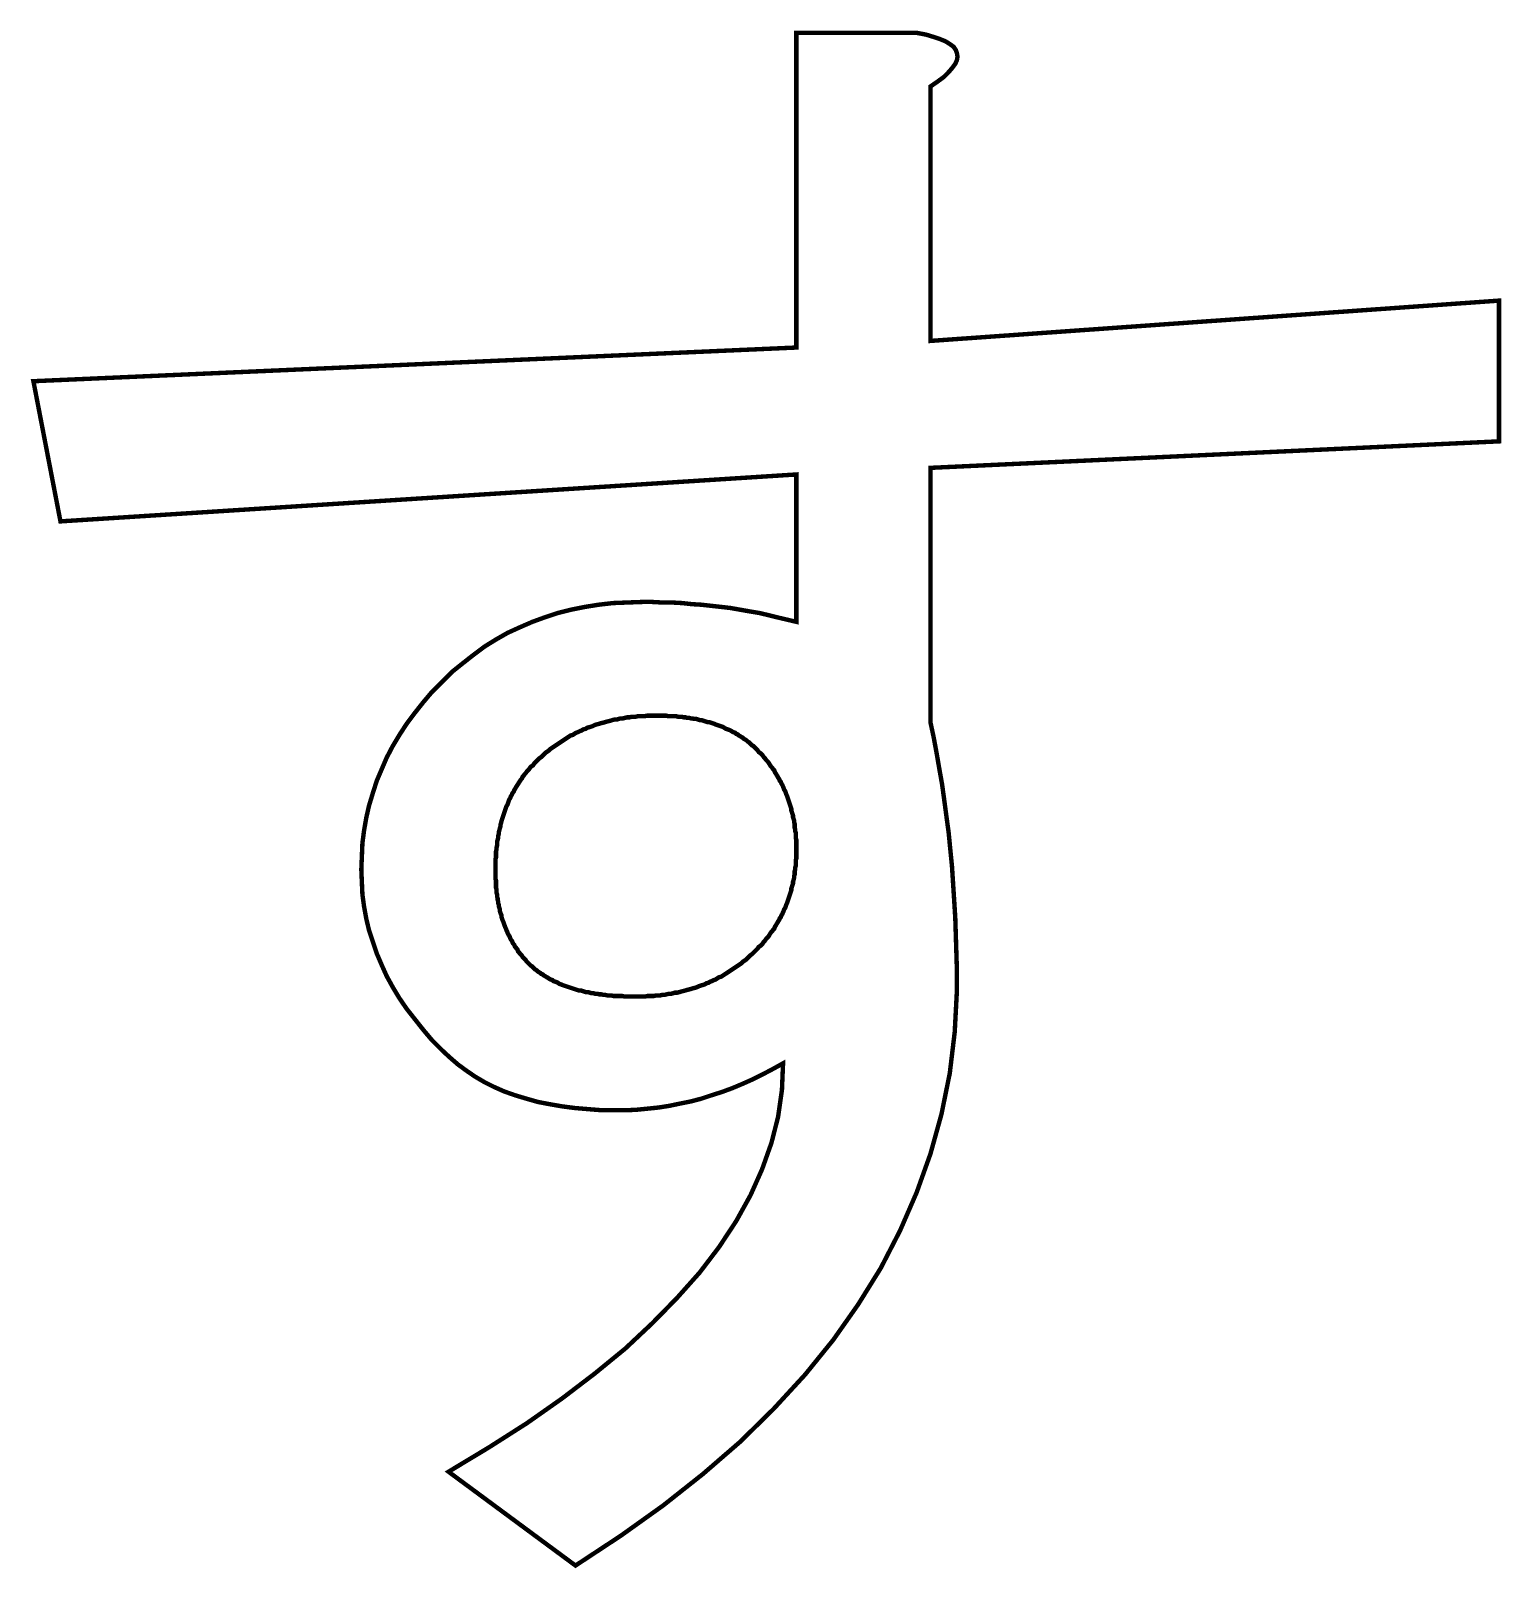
# Model space of a CAD drawing. Extents: x 20.6 to 87.2, y 145.7 to 215.3.
import ezdxf

# ---------------------------------------------------------------- set-up
doc = ezdxf.new("R2010")
doc.units = 0
doc.layers.get('0').update_dxf_attribs({"linetype": 'CONTINUOUS'})

msp = doc.modelspace()

# ---------------------------------------------------------------- linework, layer by layer
at = {"const_width": 0.2}
for points in [[(54.7, 168.575), (54.25, 168.325), (53.775, 168.075), (53.325, 167.85), (52.875, 167.65), (52.4, 167.45), (51.925, 167.275), (51.45, 167.125), (51, 166.975), (50.525, 166.85), (50.025, 166.75), (49.55, 166.65), (49.075, 166.575), (48.6, 166.525), (48.1, 166.475), (47.625, 166.45), (47.125, 166.45), (46.5, 166.45), (45.875, 166.5), (45.275, 166.55), (44.7, 166.625), (44.125, 166.725), (43.6, 166.825), (43.075, 166.975), (42.575, 167.125), (42.075, 167.3), (41.625, 167.5), (41.175, 167.725), (40.75, 167.975), (40.35, 168.25), (39.975, 168.525), (39.6, 168.85), (39.25, 169.175), (38.8, 169.625), (38.4, 170.1), (38.025, 170.575), (37.65, 171.05), (37.325, 171.525), (37.025, 172.025), (36.75, 172.525), (36.525, 173.025), (36.3, 173.55), (36.125, 174.075), (35.95, 174.6), (35.825, 175.125), (35.725, 175.675), (35.65, 176.225), (35.625, 176.775), (35.6, 177.35), (35.625, 177.95), (35.65, 178.55), (35.725, 179.125), (35.825, 179.7), (35.95, 180.25), (36.125, 180.825), (36.3, 181.375), (36.525, 181.9), (36.75, 182.425), (37.025, 182.95), (37.325, 183.45), (37.65, 183.95), (38.025, 184.45), (38.4, 184.925), (38.8, 185.4), (39.25, 185.85), (39.7, 186.3), (40.2, 186.7), (40.675, 187.075), (41.175, 187.45), (41.7, 187.775), (42.225, 188.075), (42.775, 188.325), (43.35, 188.575), (43.9, 188.775), (44.5, 188.975), (45.1, 189.125), (45.725, 189.25), (46.35, 189.35), (47, 189.425), (47.65, 189.45), (48.325, 189.475), (48.775, 189.475), (49.225, 189.45), (49.675, 189.45), (50.125, 189.425), (50.575, 189.375), (51, 189.35), (51.45, 189.3), (51.9, 189.25), (52.325, 189.2), (52.75, 189.125), (53.175, 189.05), (53.625, 188.975), (54.05, 188.875), (54.45, 188.775), (54.875, 188.675), (55.3, 188.575), (55.3, 195.25), (21.975, 193.125), (20.75, 199.475), (55.3, 201), (55.3, 215.25), (60.775, 215.25), (61.175, 215.175), (61.5, 215.075), (61.8, 214.975), (62.05, 214.875), (62.25, 214.75), (62.425, 214.625), (62.525, 214.475), (62.575, 214.325), (62.6, 214.175), (62.575, 214.025), (62.5, 213.85), (62.35, 213.65), (62.175, 213.45), (61.975, 213.25), (61.7, 213.05), (61.375, 212.825), (61.375, 201.3), (87.125, 203.125), (87.125, 196.75), (61.375, 195.55), (61.375, 184.025), (61.525, 183.325), (61.65, 182.65), (61.775, 181.925), (61.9, 181.225), (62, 180.5), (62.1, 179.75), (62.2, 179.025), (62.275, 178.25), (62.35, 177.5), (62.4, 176.725), (62.45, 175.95), (62.5, 175.15), (62.525, 174.35), (62.55, 173.55), (62.575, 172.725), (62.575, 171.9), (62.475, 170), (62.25, 168.125), (61.875, 166.275), (61.375, 164.475), (60.75, 162.725), (60, 161), (59.125, 159.3), (58.1, 157.65), (56.975, 156.05), (55.7, 154.475), (54.275, 152.925), (52.75, 151.425), (51.075, 149.975), (49.275, 148.55), (47.35, 147.175), (45.3, 145.825), (39.55, 150.075), (41.375, 151.175), (43.1, 152.275), (44.7, 153.4), (46.175, 154.525), (47.55, 155.65), (48.775, 156.8), (49.9, 157.95), (50.925, 159.1), (51.8, 160.25), (52.575, 161.425), (53.225, 162.6), (53.75, 163.775), (54.175, 164.975), (54.475, 166.15), (54.65, 167.375), (54.7, 168.575)], [(48.95, 184.325), (48.85, 184.325), (48.75, 184.325), (48.65, 184.325), (48.55, 184.325), (48.425, 184.3), (48.325, 184.3), (48.225, 184.3), (48.125, 184.3), (48.025, 184.275), (47.925, 184.275), (47.85, 184.275), (47.75, 184.25), (47.65, 184.25), (47.55, 184.225), (47.45, 184.2), (47.35, 184.2), (47.25, 184.175), (47.175, 184.15), (47.075, 184.15), (46.975, 184.125), (46.9, 184.1), (46.8, 184.075), (46.7, 184.05), (46.625, 184.025), (46.525, 184), (46.425, 183.975), (46.35, 183.95), (46.25, 183.925), (46.175, 183.9), (46.075, 183.85), (46, 183.825), (45.925, 183.8), (45.825, 183.775), (45.75, 183.725), (45.65, 183.7), (45.575, 183.65), (45.5, 183.625), (45.4, 183.575), (45.325, 183.55), (45.25, 183.5), (45.175, 183.45), (45.075, 183.425), (45, 183.375), (44.925, 183.325), (44.85, 183.275), (44.775, 183.225), (44.7, 183.175), (44.625, 183.125), (44.55, 183.075), (44.475, 183.025), (44.4, 182.975), (44.325, 182.925), (44.25, 182.875), (44.175, 182.825), (44.1, 182.75), (44.025, 182.7), (43.95, 182.65), (43.875, 182.575), (43.825, 182.525), (43.75, 182.45), (43.675, 182.4), (43.6, 182.325), (43.55, 182.275), (43.475, 182.2), (43.425, 182.15), (43.375, 182.075), (43.3, 182.025), (43.25, 181.975), (43.2, 181.9), (43.15, 181.85), (43.1, 181.8), (43.05, 181.725), (43, 181.675), (42.95, 181.6), (42.9, 181.55), (42.875, 181.475), (42.825, 181.425), (42.775, 181.35), (42.725, 181.275), (42.7, 181.225), (42.65, 181.15), (42.6, 181.075), (42.575, 181.025), (42.525, 180.95), (42.5, 180.875), (42.45, 180.825), (42.425, 180.75), (42.375, 180.675), (42.35, 180.6), (42.3, 180.525), (42.275, 180.45), (42.25, 180.375), (42.225, 180.3), (42.175, 180.225), (42.15, 180.15), (42.125, 180.075), (42.1, 180), (42.075, 179.925), (42.05, 179.85), (42.025, 179.775), (42, 179.7), (41.975, 179.625), (41.95, 179.55), (41.925, 179.45), (41.9, 179.375), (41.9, 179.3), (41.875, 179.225), (41.85, 179.125), (41.825, 179.05), (41.825, 178.975), (41.8, 178.875), (41.8, 178.8), (41.775, 178.7), (41.75, 178.625), (41.75, 178.525), (41.75, 178.45), (41.725, 178.35), (41.725, 178.275), (41.7, 178.175), (41.7, 178.1), (41.7, 178), (41.7, 177.9), (41.675, 177.825), (41.675, 177.725), (41.675, 177.625), (41.675, 177.55), (41.675, 177.45), (41.675, 177.35), (41.675, 177.275), (41.675, 177.175), (41.675, 177.1), (41.675, 177.025), (41.675, 176.925), (41.7, 176.85), (41.7, 176.775), (41.7, 176.675), (41.7, 176.6), (41.7, 176.525), (41.725, 176.45), (41.725, 176.375), (41.725, 176.3), (41.75, 176.225), (41.75, 176.125), (41.775, 176.05), (41.775, 175.975), (41.8, 175.9), (41.8, 175.825), (41.825, 175.75), (41.825, 175.7), (41.85, 175.625), (41.875, 175.55), (41.875, 175.475), (41.9, 175.4), (41.925, 175.325), (41.95, 175.275), (41.95, 175.2), (41.975, 175.125), (42, 175.05), (42.025, 175), (42.05, 174.925), (42.075, 174.85), (42.1, 174.8), (42.125, 174.725), (42.15, 174.675), (42.175, 174.6), (42.2, 174.55), (42.225, 174.475), (42.25, 174.425), (42.3, 174.35), (42.325, 174.3), (42.35, 174.225), (42.375, 174.175), (42.425, 174.125), (42.45, 174.05), (42.475, 174), (42.525, 173.95), (42.55, 173.875), (42.6, 173.825), (42.625, 173.775), (42.675, 173.725), (42.7, 173.65), (42.75, 173.6), (42.775, 173.55), (42.825, 173.5), (42.875, 173.45), (42.9, 173.4), (42.95, 173.35), (43, 173.3), (43.05, 173.25), (43.075, 173.2), (43.125, 173.15), (43.175, 173.1), (43.225, 173.05), (43.275, 173), (43.325, 172.975), (43.375, 172.925), (43.425, 172.875), (43.475, 172.825), (43.525, 172.8), (43.575, 172.75), (43.65, 172.7), (43.7, 172.675), (43.75, 172.625), (43.825, 172.6), (43.875, 172.55), (43.925, 172.525), (44, 172.475), (44.05, 172.45), (44.125, 172.4), (44.175, 172.375), (44.25, 172.35), (44.3, 172.3), (44.375, 172.275), (44.45, 172.25), (44.5, 172.225), (44.575, 172.175), (44.65, 172.15), (44.7, 172.125), (44.775, 172.1), (44.85, 172.075), (44.925, 172.05), (45, 172.025), (45.075, 172), (45.15, 171.975), (45.225, 171.95), (45.3, 171.925), (45.375, 171.9), (45.45, 171.875), (45.55, 171.875), (45.625, 171.85), (45.7, 171.825), (45.775, 171.8), (45.875, 171.8), (45.95, 171.775), (46.025, 171.75), (46.125, 171.75), (46.2, 171.725), (46.3, 171.725), (46.375, 171.7), (46.475, 171.7), (46.575, 171.675), (46.65, 171.675), (46.75, 171.65), (46.85, 171.65), (46.925, 171.65), (47.025, 171.625), (47.125, 171.625), (47.225, 171.625), (47.325, 171.625), (47.425, 171.625), (47.525, 171.6), (47.625, 171.6), (47.725, 171.6), (47.825, 171.6), (47.925, 171.6), (48.025, 171.6), (48.125, 171.6), (48.225, 171.6), (48.325, 171.6), (48.45, 171.6), (48.55, 171.625), (48.65, 171.625), (48.75, 171.625), (48.85, 171.625), (48.95, 171.65), (49.05, 171.65), (49.125, 171.65), (49.225, 171.675), (49.325, 171.675), (49.425, 171.7), (49.525, 171.725), (49.625, 171.725), (49.725, 171.75), (49.8, 171.775), (49.9, 171.775), (50, 171.8), (50.075, 171.825), (50.175, 171.85), (50.275, 171.875), (50.35, 171.9), (50.45, 171.925), (50.55, 171.95), (50.625, 171.975), (50.725, 172), (50.8, 172.025), (50.9, 172.075), (50.975, 172.1), (51.075, 172.125), (51.15, 172.15), (51.225, 172.2), (51.325, 172.225), (51.4, 172.275), (51.475, 172.3), (51.575, 172.35), (51.65, 172.375), (51.725, 172.425), (51.8, 172.475), (51.9, 172.5), (51.975, 172.55), (52.05, 172.6), (52.125, 172.65), (52.2, 172.7), (52.275, 172.75), (52.35, 172.8), (52.425, 172.85), (52.5, 172.9), (52.575, 172.95), (52.65, 173), (52.725, 173.05), (52.8, 173.1), (52.875, 173.175), (52.95, 173.225), (53.025, 173.275), (53.1, 173.35), (53.15, 173.4), (53.225, 173.475), (53.3, 173.525), (53.375, 173.6), (53.425, 173.65), (53.5, 173.725), (53.55, 173.775), (53.6, 173.85), (53.675, 173.9), (53.725, 173.95), (53.775, 174), (53.825, 174.075), (53.875, 174.125), (53.925, 174.2), (53.975, 174.25), (54.025, 174.3), (54.075, 174.375), (54.1, 174.425), (54.15, 174.5), (54.2, 174.55), (54.25, 174.625), (54.3, 174.675), (54.325, 174.75), (54.375, 174.825), (54.4, 174.875), (54.45, 174.95), (54.475, 175), (54.525, 175.075), (54.55, 175.15), (54.6, 175.2), (54.625, 175.275), (54.675, 175.35), (54.7, 175.425), (54.725, 175.475), (54.75, 175.55), (54.8, 175.625), (54.825, 175.7), (54.85, 175.775), (54.875, 175.825), (54.9, 175.9), (54.925, 175.975), (54.95, 176.05), (54.975, 176.125), (55, 176.2), (55.025, 176.275), (55.05, 176.35), (55.075, 176.425), (55.075, 176.5), (55.1, 176.575), (55.125, 176.65), (55.15, 176.725), (55.15, 176.8), (55.175, 176.875), (55.2, 176.975), (55.2, 177.05), (55.225, 177.125), (55.225, 177.2), (55.225, 177.275), (55.25, 177.35), (55.25, 177.45), (55.275, 177.525), (55.275, 177.6), (55.275, 177.675), (55.275, 177.775), (55.3, 177.85), (55.3, 177.925), (55.3, 178.025), (55.3, 178.1), (55.3, 178.2), (55.3, 178.275), (55.3, 178.35), (55.3, 178.45), (55.3, 178.525), (55.3, 178.6), (55.3, 178.7), (55.275, 178.775), (55.275, 178.85), (55.275, 178.925), (55.275, 179.025), (55.25, 179.1), (55.25, 179.175), (55.225, 179.25), (55.225, 179.325), (55.225, 179.425), (55.2, 179.5), (55.2, 179.575), (55.175, 179.65), (55.15, 179.725), (55.15, 179.8), (55.125, 179.875), (55.1, 179.95), (55.075, 180.025), (55.075, 180.1), (55.05, 180.175), (55.025, 180.25), (55, 180.325), (54.975, 180.4), (54.95, 180.475), (54.925, 180.55), (54.9, 180.625), (54.875, 180.7), (54.85, 180.75), (54.825, 180.825), (54.8, 180.9), (54.75, 180.975), (54.725, 181.05), (54.7, 181.1), (54.675, 181.175), (54.625, 181.25), (54.6, 181.325), (54.55, 181.375), (54.525, 181.45), (54.475, 181.525), (54.45, 181.575), (54.4, 181.65), (54.375, 181.7), (54.325, 181.775), (54.3, 181.85), (54.25, 181.9), (54.2, 181.975), (54.15, 182.025), (54.1, 182.1), (54.075, 182.15), (54.025, 182.225), (53.975, 182.275), (53.925, 182.325), (53.875, 182.4), (53.825, 182.45), (53.775, 182.525), (53.725, 182.575), (53.675, 182.625), (53.6, 182.675), (53.55, 182.75), (53.5, 182.8), (53.45, 182.85), (53.4, 182.9), (53.35, 182.95), (53.3, 182.975), (53.25, 183.025), (53.2, 183.075), (53.15, 183.125), (53.1, 183.15), (53.05, 183.2), (52.975, 183.25), (52.925, 183.275), (52.875, 183.325), (52.825, 183.35), (52.75, 183.4), (52.7, 183.425), (52.65, 183.475), (52.575, 183.5), (52.525, 183.55), (52.45, 183.575), (52.4, 183.6), (52.325, 183.65), (52.275, 183.675), (52.2, 183.7), (52.125, 183.725), (52.075, 183.75), (52, 183.8), (51.95, 183.825), (51.875, 183.85), (51.8, 183.875), (51.725, 183.9), (51.65, 183.925), (51.6, 183.95), (51.525, 183.975), (51.45, 184), (51.375, 184.025), (51.3, 184.025), (51.225, 184.05), (51.15, 184.075), (51.075, 184.1), (51, 184.125), (50.925, 184.125), (50.85, 184.15), (50.775, 184.175), (50.675, 184.175), (50.6, 184.2), (50.525, 184.2), (50.45, 184.225), (50.35, 184.225), (50.275, 184.25), (50.2, 184.25), (50.1, 184.275), (50.025, 184.275), (49.95, 184.275), (49.85, 184.3), (49.775, 184.3), (49.675, 184.3), (49.6, 184.3), (49.5, 184.3), (49.4, 184.325), (49.325, 184.325), (49.225, 184.325), (49.125, 184.325), (49.05, 184.325), (48.95, 184.325)]]:
    msp.add_lwpolyline(points, close=True, dxfattribs=at)

doc.saveas('drawing.dxf')
